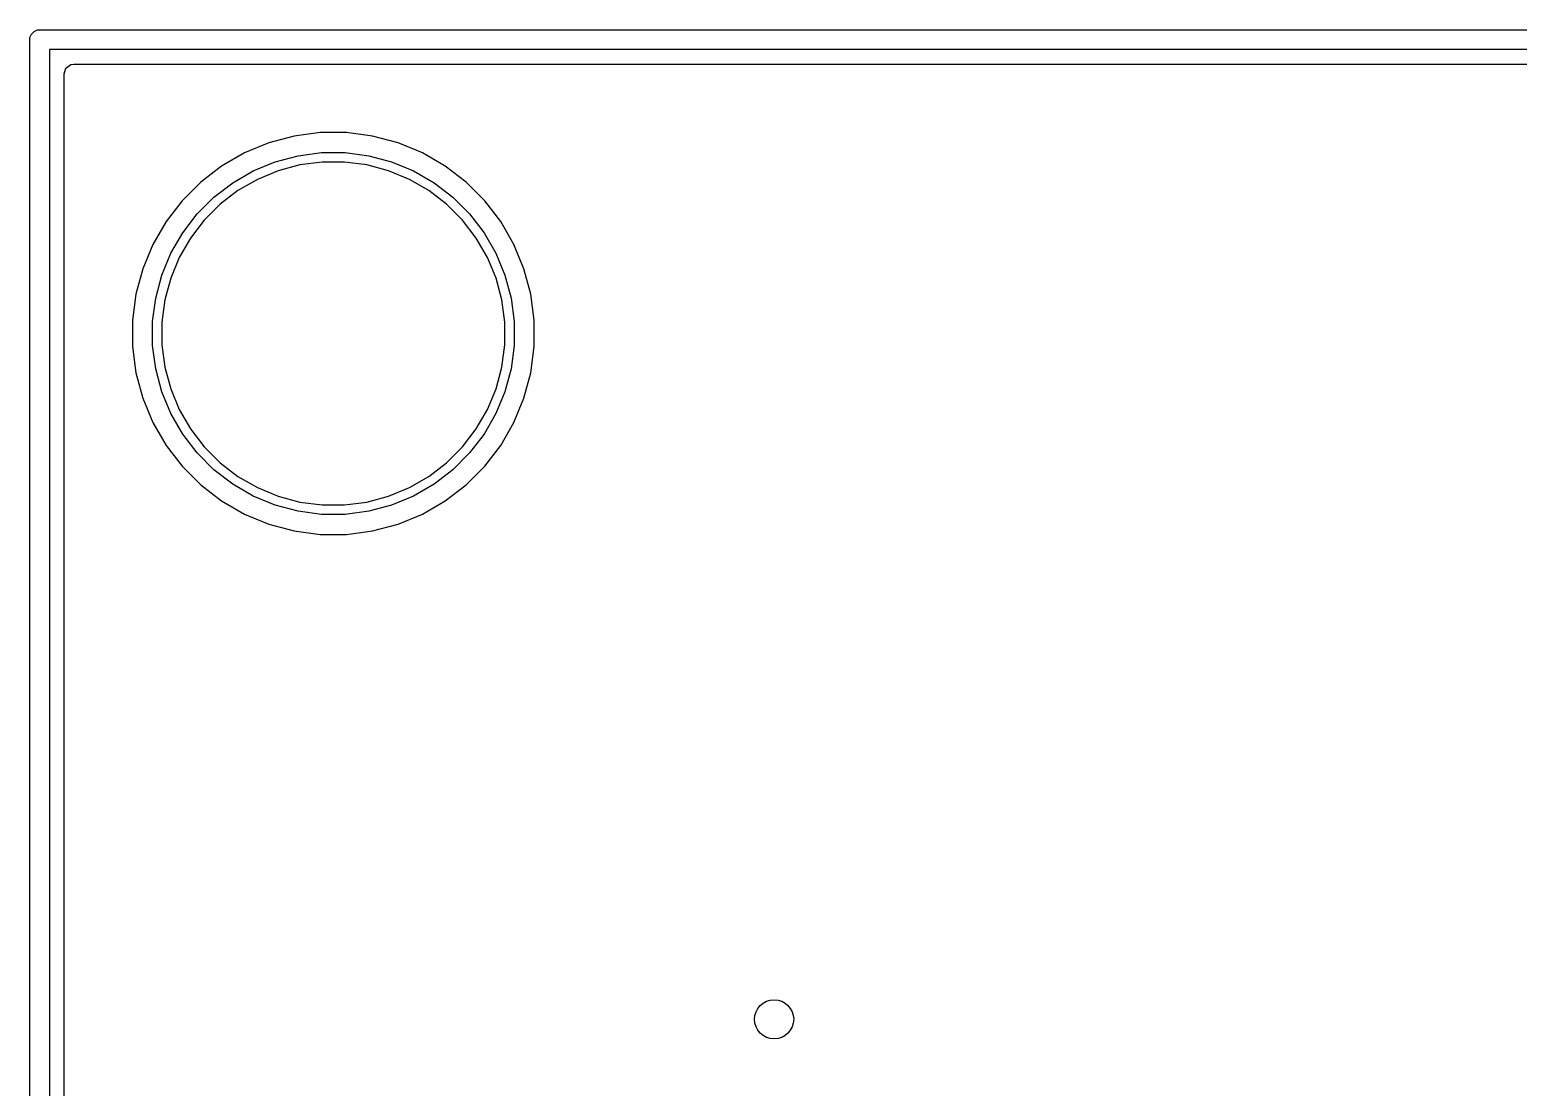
# Model space of a CAD drawing. Extents: x 0 to 130, y -140 to 0.
# Drawn here: x -0.1 to 15.1, y -10.69 to 0.1 of the extents above; entities that cross this region are included whole.
import ezdxf

# ---------------------------------------------------------------- set-up
doc = ezdxf.new("R2010")
doc.units = 0
doc.layers.add('BLACK', color=7, linetype='CONTINUOUS')

msp = doc.modelspace()

# ---------------------------------------------------------------- linework, layer by layer
at = {"layer": 'BLACK', "linetype": 'CONTINUOUS'}
for p, q in [((-0.1, 0), (-0.098079, 0.019509)), ((-0.1, -140), (-0.1, 0)), ((-0.098079, 0.019509), (-0.083147, 0.055557)), ((-0.083147, 0.055557), (-0.055557, 0.083147)), ((-0.055557, 0.083147), (-0.019509, 0.098079)), ((-0.019509, 0.098079), (0, 0.1)), ((0, 0.1), (130, 0.1)), ((0.1, -0.1), (0.1, -139.9)), ((129.9, -0.1), (0.1, -0.1)), ((0.2505, -0.3495), (0.269407, -0.291309)), ((0.269407, -0.291309), (0.318907, -0.255345)), ((0.318907, -0.255345), (0.3495, -0.2505)), ((0.3495, -0.2505), (129.6505, -0.2505)), ((0.2505, -2.865601), (0.2505, -0.3495)), ((2.339468, -1.054155), (2.091148, -1.157012)), ((2.339481, -1.054151), (2.339468, -1.054155)), ((2.599111, -0.984583), (2.339481, -1.054151)), ((2.599116, -0.984583), (2.599111, -0.984583)), ((2.865601, -0.9495), (2.599116, -0.984583)), ((2.865603, -0.9495), (2.865601, -0.9495)), ((3.134397, -0.9495), (2.865603, -0.9495)), ((3.134398, -0.9495), (3.134397, -0.9495)), ((3.400886, -0.984583), (3.134398, -0.9495)), ((3.400888, -0.984583), (3.400886, -0.984583)), ((3.400891, -0.984584), (3.400888, -0.984583)), ((3.660526, -1.054153), (3.400891, -0.984584)), ((3.66053, -1.054154), (3.660526, -1.054153)), ((3.660531, -1.054155), (3.66053, -1.054154)), ((3.908851, -1.157012), (3.660531, -1.054155)), ((2.091148, -1.157012), (1.858355, -1.291415)), ((2.405337, -1.248179), (2.639083, -1.185547)), ((2.639083, -1.185547), (2.879004, -1.153961)), ((2.879004, -1.153961), (3.120996, -1.153961)), ((3.120996, -1.153961), (3.360917, -1.185547)), ((3.360917, -1.185547), (3.594663, -1.248179)), ((3.908855, -1.157014), (3.908851, -1.157012)), ((3.908859, -1.157016), (3.908855, -1.157014)), ((4.141641, -1.291413), (3.908859, -1.157016)), ((1.858355, -1.291415), (1.645113, -1.455041)), ((1.972195, -1.461781), (2.181766, -1.340785)), ((2.181766, -1.340785), (2.405337, -1.248179)), ((2.436274, -1.339317), (2.224334, -1.427105)), ((2.657859, -1.279943), (2.436274, -1.339317)), ((2.885299, -1.25), (2.657859, -1.279943)), ((3.114701, -1.25), (2.885299, -1.25)), ((3.342141, -1.279943), (3.114701, -1.25)), ((3.563726, -1.339317), (3.342141, -1.279943)), ((3.775666, -1.427105), (3.563726, -1.339317)), ((3.594663, -1.248179), (3.818234, -1.340785)), ((3.818234, -1.340785), (4.027805, -1.461781)), ((4.35489, -1.455044), (4.141641, -1.291413)), ((1.645113, -1.455041), (1.455041, -1.645113)), ((1.78021, -1.609096), (1.972195, -1.461781)), ((2.224334, -1.427105), (2.025666, -1.541806)), ((3.974334, -1.541806), (3.775666, -1.427105)), ((4.027805, -1.461781), (4.21979, -1.609096)), ((4.544956, -1.64511), (4.35489, -1.455044)), ((1.455041, -1.645113), (1.291415, -1.858355)), ((1.609096, -1.78021), (1.78021, -1.609096)), ((2.025666, -1.541806), (1.843669, -1.681457)), ((4.156331, -1.681457), (3.974334, -1.541806)), ((4.21979, -1.609096), (4.390904, -1.78021)), ((4.708587, -1.858359), (4.544956, -1.64511)), ((1.461781, -1.972195), (1.609096, -1.78021)), ((1.843669, -1.681457), (1.681457, -1.843669)), ((4.318543, -1.843669), (4.156331, -1.681457)), ((4.390904, -1.78021), (4.538219, -1.972195)), ((1.291415, -1.858355), (1.157012, -2.091148)), ((1.340785, -2.181766), (1.461781, -1.972195)), ((1.681457, -1.843669), (1.541806, -2.025666)), ((4.458194, -2.025666), (4.318543, -1.843669)), ((4.538219, -1.972195), (4.659215, -2.181766)), ((4.842984, -2.091141), (4.708587, -1.858359)), ((1.157012, -2.091148), (1.054155, -2.339468)), ((1.541806, -2.025666), (1.427105, -2.224334)), ((4.572895, -2.224334), (4.458194, -2.025666)), ((4.945847, -2.339474), (4.842984, -2.091141)), ((1.248179, -2.405337), (1.340785, -2.181766)), ((1.427105, -2.224334), (1.339317, -2.436274)), ((4.660683, -2.436274), (4.572895, -2.224334)), ((4.659215, -2.181766), (4.751821, -2.405337)), ((1.054151, -2.339481), (0.984583, -2.599111)), ((1.054155, -2.339468), (1.054151, -2.339481)), ((1.185547, -2.639083), (1.248179, -2.405337)), ((4.751821, -2.405337), (4.814453, -2.639083)), ((5.015416, -2.599109), (4.945847, -2.339474)), ((1.339317, -2.436274), (1.279943, -2.657859)), ((4.720057, -2.657859), (4.660683, -2.436274)), ((0.984583, -2.599116), (0.9495, -2.865601)), ((0.984583, -2.599111), (0.984583, -2.599116)), ((1.153961, -2.879004), (1.185547, -2.639083)), ((1.279943, -2.657859), (1.25, -2.885299)), ((4.75, -2.885299), (4.720057, -2.657859)), ((4.814453, -2.639083), (4.846039, -2.879004)), ((5.0505, -2.865601), (5.015416, -2.599109)), ((0.2505, -5.541644), (0.2505, -2.865601)), ((0.9495, -2.865601), (0.9495, -3.134398)), ((1.153961, -2.885299), (1.153961, -2.879004)), ((1.153961, -3.120996), (1.153961, -2.885299)), ((1.25, -2.885299), (1.25, -3.114701)), ((4.75, -3.114701), (4.75, -2.885299)), ((4.846039, -2.879004), (4.846039, -3.120996)), ((5.0505, -2.865603), (5.0505, -2.865601)), ((5.0505, -3.134397), (5.0505, -2.865603)), ((0.9495, -3.134398), (0.984583, -3.400883)), ((1.185547, -3.360917), (1.153961, -3.120996)), ((1.25, -3.114701), (1.279943, -3.342141)), ((4.720057, -3.342141), (4.75, -3.114701)), ((4.846039, -3.120996), (4.814453, -3.360917)), ((5.015416, -3.400891), (5.0505, -3.134397)), ((1.279943, -3.342141), (1.339317, -3.563726)), ((4.660683, -3.563726), (4.720057, -3.342141)), ((0.984583, -3.400883), (0.984583, -3.400888)), ((0.984583, -3.400888), (1.054151, -3.660518)), ((1.248179, -3.594663), (1.185547, -3.360917)), ((4.814453, -3.360917), (4.751821, -3.594663)), ((4.945847, -3.660526), (5.015416, -3.400891)), ((1.340785, -3.818234), (1.248179, -3.594663)), ((1.339317, -3.563726), (1.427105, -3.775666)), ((4.572895, -3.775666), (4.660683, -3.563726)), ((4.751821, -3.594663), (4.659215, -3.818234)), ((1.054151, -3.660518), (1.054155, -3.660531)), ((1.054155, -3.660531), (1.157012, -3.908851)), ((1.427105, -3.775666), (1.541806, -3.974334)), ((4.458194, -3.974334), (4.572895, -3.775666)), ((4.842984, -3.908859), (4.945847, -3.660526)), ((1.157012, -3.908851), (1.157014, -3.908855)), ((1.157014, -3.908855), (1.157016, -3.908859)), ((1.157016, -3.908859), (1.291413, -4.141641)), ((1.461781, -4.027805), (1.340785, -3.818234)), ((4.659215, -3.818234), (4.538219, -4.027805)), ((4.708587, -4.141641), (4.842984, -3.908859)), ((1.609096, -4.21979), (1.461781, -4.027805)), ((1.541806, -3.974334), (1.681457, -4.156331)), ((4.318543, -4.156331), (4.458194, -3.974334)), ((4.538219, -4.027805), (4.390904, -4.21979)), ((1.291413, -4.141641), (1.455044, -4.35489)), ((1.78021, -4.390904), (1.609096, -4.21979)), ((1.681457, -4.156331), (1.843669, -4.318543)), ((4.156331, -4.318543), (4.318543, -4.156331)), ((4.390904, -4.21979), (4.21979, -4.390904)), ((4.544956, -4.35489), (4.708587, -4.141641)), ((1.455044, -4.35489), (1.64511, -4.544956)), ((1.972195, -4.538219), (1.78021, -4.390904)), ((1.843669, -4.318543), (2.025666, -4.458194)), ((3.974334, -4.458194), (4.156331, -4.318543)), ((4.21979, -4.390904), (4.027805, -4.538219)), ((4.35489, -4.544956), (4.544956, -4.35489)), ((1.64511, -4.544956), (1.858359, -4.708587)), ((2.181766, -4.659215), (1.972195, -4.538219)), ((2.025666, -4.458194), (2.224334, -4.572895)), ((3.775666, -4.572895), (3.974334, -4.458194)), ((4.027805, -4.538219), (3.818234, -4.659215)), ((4.141641, -4.708587), (4.35489, -4.544956)), ((1.858359, -4.708587), (2.091141, -4.842984)), ((2.405337, -4.751821), (2.181766, -4.659215)), ((2.224334, -4.572895), (2.436274, -4.660683)), ((2.436274, -4.660683), (2.657859, -4.720057)), ((3.342141, -4.720057), (3.563726, -4.660683)), ((3.563726, -4.660683), (3.775666, -4.572895)), ((3.818234, -4.659215), (3.594663, -4.751821)), ((3.908859, -4.842984), (4.141641, -4.708587)), ((2.091141, -4.842984), (2.091147, -4.842986)), ((2.091147, -4.842986), (2.091148, -4.842987)), ((2.091148, -4.842987), (2.131713, -4.859789)), ((2.131713, -4.859789), (2.339474, -4.945847)), ((2.639083, -4.814453), (2.405337, -4.751821)), ((2.879004, -4.846039), (2.639083, -4.814453)), ((2.657859, -4.720057), (2.885299, -4.75)), ((3.120996, -4.846039), (2.879004, -4.846039)), ((2.885299, -4.75), (3.114701, -4.75)), ((3.114701, -4.75), (3.342141, -4.720057)), ((3.360917, -4.814453), (3.120996, -4.846039)), ((3.594663, -4.751821), (3.360917, -4.814453)), ((3.660526, -4.945847), (3.908859, -4.842984)), ((2.339474, -4.945847), (2.599109, -5.015416)), ((2.599109, -5.015416), (2.865603, -5.0505)), ((3.134397, -5.0505), (3.400891, -5.015416)), ((3.400891, -5.015416), (3.660526, -4.945847)), ((2.865603, -5.0505), (2.865604, -5.0505)), ((2.865604, -5.0505), (3.134396, -5.0505)), ((3.134396, -5.0505), (3.134397, -5.0505)), ((0.2505, -12.649684), (0.2505, -5.541644))]:
    msp.add_line(p, q, dxfattribs=at)
at = {"layer": 'BLACK'}
msp.add_circle((7.5, -10), 0.2, dxfattribs=at)

doc.saveas('drawing.dxf')
